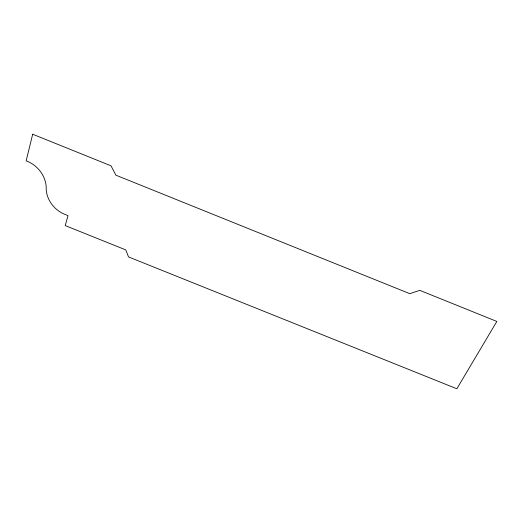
<?xml version="1.0" encoding="UTF-8"?>
<svg xmlns="http://www.w3.org/2000/svg" width="523" height="523" viewBox="0 0 523 523"><rect width="100%" height="100%" fill="white"/><g stroke="black" fill="none" stroke-linecap="round" stroke-linejoin="round"><path stroke-width="0.78" d="M32.681 134.228L26.15 160.855A26.758 22.567 46.1 0 1 46.207 189.542A26.529 22.979 44.3 0 0 64.564 214.234L68.016 215.62L65.218 225.583L125.775 249.909L128.527 256.924L456.847 388.772L496.85 321.442L419.766 290.35L409.803 293.678L115.89 175.179L111.02 165.824L32.681 134.228"/></g></svg>
